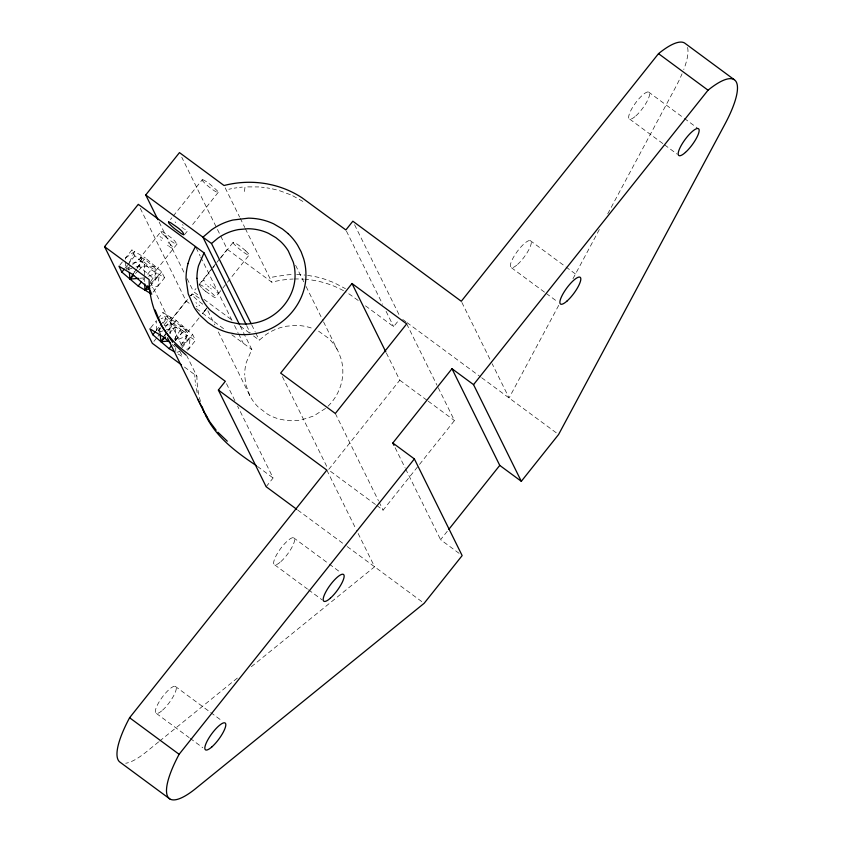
<?xml version="1.0" encoding="UTF-8"?>
<svg xmlns="http://www.w3.org/2000/svg" width="842" height="842" viewBox="0 0 842 842"><rect width="100%" height="100%" fill="white"/><g stroke="black" fill="none" stroke-linecap="round" stroke-linejoin="round"><path stroke-width="0.63" stroke-dasharray="4.21 3.16" d="M244.464 191.492L245.022 186.882L258.757 186.935M205.732 291.437L213.952 297.121A10.251 1.347 38.5 0 0 215.436 297.31L218.794 293.09M126.205 269.072L127.331 266.725M129.573 262.051L134.615 251.526L131.941 249.916L125.437 258.073L125.479 260.504M558.709 305.341L509.073 397.95L492.17 363.765M572.97 278.713L599.651 228.929M607.724 213.879L675.347 87.705A79.285 21.155 -53.6 0 0 682.041 73.833M240.18 325.959L251.832 349.535L246.264 362.523A49.636 47.394 -26.3 0 0 244.727 375.027M134.278 272.45L136.415 269.124L133.973 272.208M137.12 268.019L141.382 261.388L134.857 255.821L131.941 249.916M164.516 336.168L166.653 332.853M174.294 339.4L182.809 326.117L166.19 329.843M150.697 281.491L156.528 272.945L145.855 277.397M158.054 330.717L160.233 327.506M163.148 323.233L168.242 315.739L161.127 318.718M180.925 345.178L187.471 335.558L195.512 340.368L187.398 350.567M204.459 311.14L207.806 306.856L204.511 311.024M170.473 219.562L171.852 217.804M201.501 287.648L199.354 284.807L212.1 268.777M177.03 244.054L156.286 270.114A10.083 1.326 38.5 0 1 154.76 269.872L152.497 268.566A10.209 1.337 38.5 0 1 143.54 261.567L141.424 259.452A10.209 1.337 38.5 0 1 140.235 257.568L161.127 231.361A10.115 1.326 38.5 0 1 163.527 232.318C167.411 235.223 176.378 240.328 176.357 244.18A10.115 1.326 38.5 0 1 173.157 242.485L170.337 240.528A10.251 1.347 38.5 0 1 165.779 236.876M171.168 320.192L188.503 298.373M218.204 192.376L191.155 226.372M221.109 257.473L233.087 242.443M222.867 288.017L226.645 283.249M227.403 282.291L249.148 254.979M119.764 265.209L123.816 260.115M125.111 268.051L127.542 264.998M134.857 255.821L128.352 263.978L141.382 261.388L151.171 269.735L164.569 277.755L152.391 293.037M173.199 216.11L202.364 179.641M137.214 268.135L145.34 257.936L161.653 271.85L164.569 277.755M143.045 279.933L151.171 269.735M150.286 286.122L161.653 271.85M150.707 327.822L156.391 320.697L156.559 330.422M158.012 318.655L162.885 312.54L176.283 320.56L192.597 334.474L195.512 340.368M156.054 330.664L159.306 326.591L160.001 332.885M160.117 325.57L165.8 318.434L162.885 312.54M153.949 341.326L157.159 337.284M157.959 336.284L160.369 333.253M165.19 327.212L186.071 300.994L138.867 205.501M197.681 294.7L193.523 291.637L195.933 288.606M199.144 284.575L211.995 268.44M212.794 267.44L216.005 263.399M216.804 262.399L219.215 259.368M220.025 258.357L227.245 249.285L181.798 157.328M212.847 267.851L214.352 265.977M164.106 335.842L166.537 332.79M176.283 320.56L167.358 331.769L172.326 324.002L165.8 318.434M175.62 340.505L182.114 332.348L187.471 335.558L175.62 340.505L175.589 326.78L172.326 324.002L161.675 326.117M187.229 332.716L200.996 315.487M202.385 313.75L206.595 308.404M218.741 293.205L220.762 290.669M182.04 347.725L192.597 334.474M266.146 486.729L273.113 477.982L237.57 406.076M365.502 305.857L393.646 326.633L399.066 319.834M386.383 353.072L399.782 380.195L328.422 469.783L375.743 504.716M376.795 505.484L383.099 510.147L454.459 420.558L437.566 386.362M459.069 553.32L440.587 539.68L447.891 530.523M190.524 295.9L192.565 294.026A10.325 1.358 38.5 0 1 195.744 295.689M184.482 234.686L187.777 230.603M199.354 284.807L200.028 284.67A10.325 1.358 38.5 0 1 203.227 286.375L212.047 293.269A10.251 1.347 38.5 0 1 214.931 296.3L215.436 297.31M327.991 406.223C337.379 397.14 342.989 384.236 342.841 371.143A49.499 47.257 -26.3 0 0 341.052 358.829L338.916 352.977L323.581 321.897M150.781 283.67L159.212 274.545L158.064 285.912L152.076 287.796M158.285 331.032L160.811 328.296M164.179 324.644L170.926 317.35L169.789 328.717L170.484 335.011M181.725 346.283L190.155 337.158L189.018 348.525L186.619 349.283M135.499 273.492L138.246 270.692M139.162 269.756L144.645 264.167L144.666 276.639M169.189 333.306L175.589 326.78L182.114 332.348M175.104 340.094L186.071 328.906L186.103 342.631L178.778 343.22M253.568 335.958L259.283 340.179L265.514 334.958A50.194 47.92 -26.3 0 1 273.703 330.211A49.52 47.278 -26.3 0 1 286.133 326.254L295.774 325.401A50.004 47.741 -26.3 0 1 307.983 327.012A49.983 47.72 -26.3 0 1 313.677 328.885M325.528 408.433L313.519 416.064L301.425 419.874A49.489 47.247 -26.3 0 1 291.764 420.726A49.973 47.71 -26.3 0 1 285.333 420.263L279.102 419A49.636 47.394 -26.3 0 1 267.609 414.211L258.168 407.002A50.131 47.868 -26.3 0 1 249.821 395.677L217.773 330.843M126.647 269.419L131.647 265.325M132.657 264.514L142.656 256.336L138.846 266.093L135.246 267.219M158.643 741.886L146.424 751.801A79.285 21.155 -53.6 0 1 125.711 763.241M159.664 741.065L238.097 677.463M251.348 666.727L374.595 566.782L356.534 530.239M125.437 258.073L134.615 251.526L145.34 257.936M128.047 269.482L134.046 267.598M158.991 332.106L164.99 330.222M177.02 352.293L179.42 351.535M228.866 189.261L231.55 188.682M272.303 277.144L285.733 274.987A94.578 90.294 -26.3 0 1 293.953 274.555M234.202 188.176L236.876 187.755M239.57 187.387L242.296 187.103M139.783 278.292L144.666 277.892M218.604 293.269L216.889 292.669M296.721 274.566L304.92 275.06M261.483 187.177L264.209 187.492M171.358 320.013L172.599 320.37A10.178 1.337 38.5 0 1 180.967 326.17M307.646 275.366L315.739 276.765A95.935 91.599 -26.3 0 1 323.654 278.828L333.769 282.565L345.452 288.669M266.935 187.871L269.629 188.334M203.132 280.375L204.638 280.975M290.332 194.681L280.218 190.945A95.935 91.599 -26.3 0 0 272.313 188.882M292.753 195.776L304.215 202.175M172.042 248.18L170.421 247.274M318.571 331.159L328.243 338.063A49.689 47.436 -26.3 0 1 336.042 347.525L337.568 350.188M160.054 236.644L161.296 237.402M184.703 229.34L185.293 229.698M178.062 354.008L182.525 356.682L179.609 350.777M183.377 228.498L184.061 228.94M169.095 246.422L169.779 246.874M182.135 330.317L183.567 331.264A10.178 1.337 38.5 0 0 186.671 331.622A10.083 1.326 38.5 0 0 183.788 328.601L180.946 326.138M195.765 295.731L200.049 298.805M161.969 237.854L162.685 238.339M181.925 227.477L182.672 228.003M167.642 245.411L168.389 245.938M202.701 304.162L198.27 300.794A10.325 1.358 38.5 0 1 194.039 297.015L191.902 294.174M648.498 91.957L683.272 117.627M684.325 118.406L696.966 127.731M629.784 119.175L663.507 144.056M664.559 144.835L677.2 154.17M530.165 240.538L564.929 266.209M565.982 266.977L577.58 275.534M511.452 267.745L545.163 292.637M546.226 293.416L557.814 301.973M402.718 319.444L405.886 321.781M406.939 322.549L480.635 376.963M481.687 377.742L558.593 434.504M358.208 300.468L349.798 294.447A97.251 92.852 -26.3 0 0 345.346 291.711M227.245 249.285L271.819 282.186A98.798 94.325 -26.3 0 1 287.711 279.397A96.893 92.504 -26.3 0 1 293.163 279.028M399.782 380.195L427.126 400.371M428.168 401.15L454.459 420.558M203.922 299.31L233.034 320.802M240.307 326.17L250.705 333.853M186.071 300.994L189.187 303.299M196.46 308.667L224.54 329.39M231.813 334.769L251.832 349.535M184.472 367.059L196.912 376.237A97.367 92.957 -26.3 0 0 197.491 386.562A98.419 93.967 -26.3 0 0 200.638 402.023M257.473 466.436L273.113 477.982M297.731 510.042L346.167 545.795M347.22 546.574L424.115 603.335M293.49 537.691L328.264 563.361M329.317 564.14L340.905 572.697M274.776 564.908L307.446 589.021M308.498 589.8L322.191 599.904M175.157 686.272L222.562 721.278M156.444 713.49L189.103 737.603M190.155 738.371L202.806 747.707M210.195 284.68L210.974 285.28M195.912 302.615L196.691 303.215M210.563 288.364L211.342 288.964M196.281 306.299L197.049 306.898M212.51 286.512L215.352 288.974M209.016 287.133L207.532 285.88M172.357 344.599L175.073 346.915M198.986 305.067L199.712 305.688M182.461 224.635L183.188 225.267M168.179 242.57L168.905 243.201M245.706 250.863L242.864 248.401A10.188 1.337 38.5 0 0 234.529 242.643L233.276 242.264A10.188 1.337 38.5 0 0 233.192 242.864M175.104 221.941L175.757 222.53M160.822 239.875L161.475 240.465M205.564 284.091L206.174 284.67M170.252 244.412L172.357 246.517M162.117 233.371L160.959 231.55M461.869 302.457L491.591 362.586M406.686 323.886L436.977 385.183M354.587 224.751L400.034 316.708M346.451 231.14L382.584 304.236M386.078 311.308L393.646 326.633M395.14 447.723L405.055 467.763M405.633 468.941L440.587 539.68M295.616 265.304L303.773 281.807M306.109 286.522L323.002 320.718M225.193 187.861L239.612 217.025M240.18 218.183L244.769 227.466M245.348 228.635L271.819 282.186M335.327 413.475L378.437 500.716M379.026 501.895L383.099 510.147M282.396 376.648L327.843 468.605M326.822 470.11L355.955 529.06M251.716 324.854L255.21 331.927M255.789 333.106L259.283 340.179M246.632 325.591L250.127 332.674M196.06 247.716L200.133 255.968M200.722 257.147L232.181 320.813M234.518 325.528L238.012 332.601M238.591 333.779L243.254 343.21M207.869 310.803L214.868 324.949M159.149 222.077L184.198 272.766M187.113 278.66L193.523 291.637M226.498 383.668L235.234 401.35M150.286 281.912L182.482 347.051M186.503 355.177L196.912 376.237M249.821 395.677L245.717 384.299L244.685 374.964M197.154 392.719L195.67 384.931M128.773 267.756L129.047 270.271M195.07 379.731L195.333 382.331M194.776 374.48L194.891 377.132M175.746 347.809L175.799 351.451M144.687 279.102L144.729 281.544M125.5 261.725L125.605 267.809M165.874 236.949A10.115 1.326 38.5 0 1 162.243 233.466M205.669 291.395A10.251 1.347 38.5 0 1 201.47 287.638M343.504 290.669A97.251 92.852 -26.3 0 0 330.843 284.912A98.303 93.851 -26.3 0 0 320.423 281.733L315.066 280.586A98.651 94.188 -26.3 0 0 305.246 279.281M294.258 278.997A98.651 94.188 -26.3 0 1 304.141 279.197M245.685 250.853A10.178 1.337 38.5 0 1 245.485 253.526L244.054 252.568A10.188 1.337 38.5 0 1 239.37 249.022L236.528 246.559A10.22 1.347 38.5 0 1 233.192 242.864M202.154 179.83A10.209 1.337 38.5 0 0 203.364 181.725L205.459 183.83A10.209 1.337 38.5 0 0 214.415 190.829L216.678 192.134A10.083 1.326 38.5 0 0 217.004 190.502L210.468 184.619A10.209 1.337 38.5 0 0 202.375 179.662M151.907 294.447A95.104 90.799 -26.3 0 1 151.634 291.848M140.456 257.399A10.209 1.337 38.5 0 1 148.56 262.378L155.075 268.219A10.209 1.337 38.5 0 1 156.275 270.114M182.156 330.327A10.178 1.337 38.5 0 1 177.473 326.78L174.61 324.307A10.22 1.347 38.5 0 1 171.715 321.286M171.779 321.328A10.178 1.337 38.5 0 1 171.41 320.055M687.556 47.457A79.285 21.155 -53.6 0 1 683.757 69.581M192.081 293.974L190.629 295.784L192.081 293.974M155.128 266.282L138.846 266.093L155.16 280.007L155.128 266.282M162.559 710.164A16.63 4.442 -53.6 0 0 176.073 686.977A16.63 4.442 -53.6 0 0 158.759 702.491A16.63 4.442 -53.6 0 0 162.559 710.164M280.891 561.593A16.63 4.442 -53.6 0 0 294.405 538.406A16.63 4.442 -53.6 0 0 277.102 553.91A16.63 4.442 -53.6 0 0 280.891 561.593M517.567 264.43A16.63 4.442 -53.6 0 0 531.081 241.244A16.63 4.442 -53.6 0 0 513.778 256.747A16.63 4.442 -53.6 0 0 517.567 264.43M635.91 115.849A16.63 4.442 -53.6 0 0 649.414 92.662A16.63 4.442 -53.6 0 0 632.11 108.176A16.63 4.442 -53.6 0 0 635.91 115.849"/><path stroke-width="1.26" d="M187.966 263.578L190.334 256.463L195.481 246.538M181.367 364.765L152.339 343.336L104.566 246.664L138.288 204.322L204.048 252.874L198.48 265.851A49.636 47.394 -26.3 0 0 196.954 278.355M133.573 273.555L130.026 279.081L138.562 278.386M163.811 337.274L160.969 341.705L168.295 341.105M147.792 285.775L144.877 290.048L149.676 288.543M157.98 219.72L145.74 194.965L179.472 152.613L224.035 185.514A98.798 94.325 -26.3 0 1 239.928 182.725A96.893 92.504 -26.3 0 1 250.863 182.293A98.651 94.188 -26.3 0 1 267.282 183.914L272.65 185.072A98.303 93.851 -26.3 0 1 288.08 190.25A97.251 92.852 -26.3 0 1 302.025 197.775L345.873 229.961L352.84 221.214L461.29 301.278L658.518 53.646A79.285 21.155 -53.6 0 1 684.672 43.079L734.192 79.643M151.581 294.058L138.183 286.038L121.869 272.124L124.3 269.072M138.183 286.038L141.424 281.965M174.704 351.998L169.126 348.662L152.812 334.748L155.244 331.685M169.126 348.662L171.558 345.599M296.679 509.263L266.146 486.729L218.373 390.057L225.33 381.31L185.714 352.072C170.105 340.568 158.349 323.959 152.855 305.351A98.419 93.967 -26.3 0 1 150.455 295.068A97.367 92.957 -26.3 0 1 149.129 279.565L104.566 246.664M352.009 283.522L280.649 373.111L335.327 413.475L406.686 323.886L352.009 283.522L385.794 351.893M169.8 798.921L120.269 762.357A79.285 21.155 -53.6 0 1 129.594 717.742L326.822 470.11L218.373 390.057M393.982 445.365L392.814 443.008L451.986 368.722L473.541 384.636L521.314 481.308L558.593 434.504L724.867 124.258A79.285 21.155 -53.6 0 0 708.038 90.199L658.518 53.646M414.369 458.922L462.153 555.594L424.115 603.335L195.944 788.354A79.285 21.155 -53.6 0 1 179.114 754.295L414.369 458.922L392.814 443.008M473.541 384.636L708.038 90.199M448.702 529.502L499.759 465.394L451.986 368.722M148.245 286.406L144.877 290.048L144.771 283.975M133.678 275.355L130.026 279.081L129.331 272.787M165.537 337.042L160.969 341.705L160.138 334.148M251.126 323.675L211.51 243.506L217.731 238.286A50.194 47.92 -26.3 0 1 225.93 233.539A49.52 47.278 -26.3 0 1 238.36 229.582L248.001 228.729A50.004 47.741 -26.3 0 1 260.21 230.34A49.983 47.72 -26.3 0 1 268.651 233.413L275.892 237.655L280.47 241.391A49.689 47.436 -26.3 0 1 288.259 250.853L293.279 262.157A49.499 47.257 -26.3 0 1 295.058 274.471C295.605 298.036 276.65 319.402 253.653 323.202A49.489 47.247 -26.3 0 1 247.222 323.981A49.973 47.71 -26.3 0 1 237.549 323.591L231.329 322.328A49.636 47.394 -26.3 0 1 219.825 317.539L210.384 310.33A50.131 47.868 -26.3 0 1 202.048 299.005L197.944 287.627L196.912 278.292M145.74 194.965L211.51 243.506M499.759 465.394L521.314 481.308M256.431 465.668C234.265 450.933 211.016 433.462 202.301 407.075M129.594 717.742L179.114 754.295M185.85 354.914L174.452 344.315M170.547 343.052L163.295 336.863L149.897 328.843L152.812 334.748M227.287 441.187L217.889 432.199M288.122 233.613L282.523 229.056L273.671 223.856A60.856 58.109 -26.3 0 0 263.388 220.13A60.992 58.235 -26.3 0 0 248.485 218.162L232.813 220.046A60.613 57.866 -26.3 0 0 221.541 224.025A61.213 58.445 -26.3 0 0 211.553 229.824L202.933 237.181L246.043 324.412M172.726 342.336L162.232 327.085L155.096 309.972M216.162 430.22L209.784 421.8L204.806 412.896M205.669 414.969L206.974 417.295M197.912 399.434L201.091 405.844M204.048 252.874L239.591 324.78M150.118 291.111L148.666 288.164L132.352 274.25L118.954 266.23L121.869 272.124M167.505 337.916L204.427 412.622L203.259 410.233M201.143 405.36L202.164 407.812M288.048 233.592A60.613 57.866 -26.3 0 1 297.563 245.138L301.152 251.821L303.752 258.968A60.445 57.709 -26.3 0 1 305.93 273.987C306.583 302.804 283.407 328.917 255.294 333.59A60.413 57.677 -26.3 0 1 243.496 334.621A60.961 58.203 -26.3 0 1 235.644 334.063L228.056 332.516A60.613 57.866 -26.3 0 1 214.005 326.675L207.985 322.644L200.48 315.761A60.856 58.109 -26.3 0 1 194.06 307.162L188.229 293.826L186.04 278.765A60.613 57.866 -26.3 0 1 187.998 263.641M168.589 222.004L168.516 222.593A10.251 1.347 38.5 0 0 170.547 225.035A10.199 1.337 38.5 0 0 174.778 228.814L180.609 233.129A10.115 1.326 38.5 0 0 183.809 234.823C183.83 230.971 174.862 225.867 170.989 222.962A10.199 1.337 38.5 0 0 168.579 222.004M212.079 746.728A16.63 4.442 -53.6 0 0 225.593 723.541A16.63 4.442 -53.6 0 0 208.279 739.044A16.63 4.442 -53.6 0 0 212.079 746.728M330.411 598.146A16.63 4.442 -53.6 0 0 343.925 574.96A16.63 4.442 -53.6 0 0 326.622 590.463A16.63 4.442 -53.6 0 0 330.411 598.146M567.087 300.983A16.63 4.442 -53.6 0 0 580.601 277.797A16.63 4.442 -53.6 0 0 563.298 293.311A16.63 4.442 -53.6 0 0 567.087 300.983M685.43 152.413A16.63 4.442 -53.6 0 0 698.934 129.226A16.63 4.442 -53.6 0 0 681.631 144.729A16.63 4.442 -53.6 0 0 685.43 152.413"/></g></svg>
